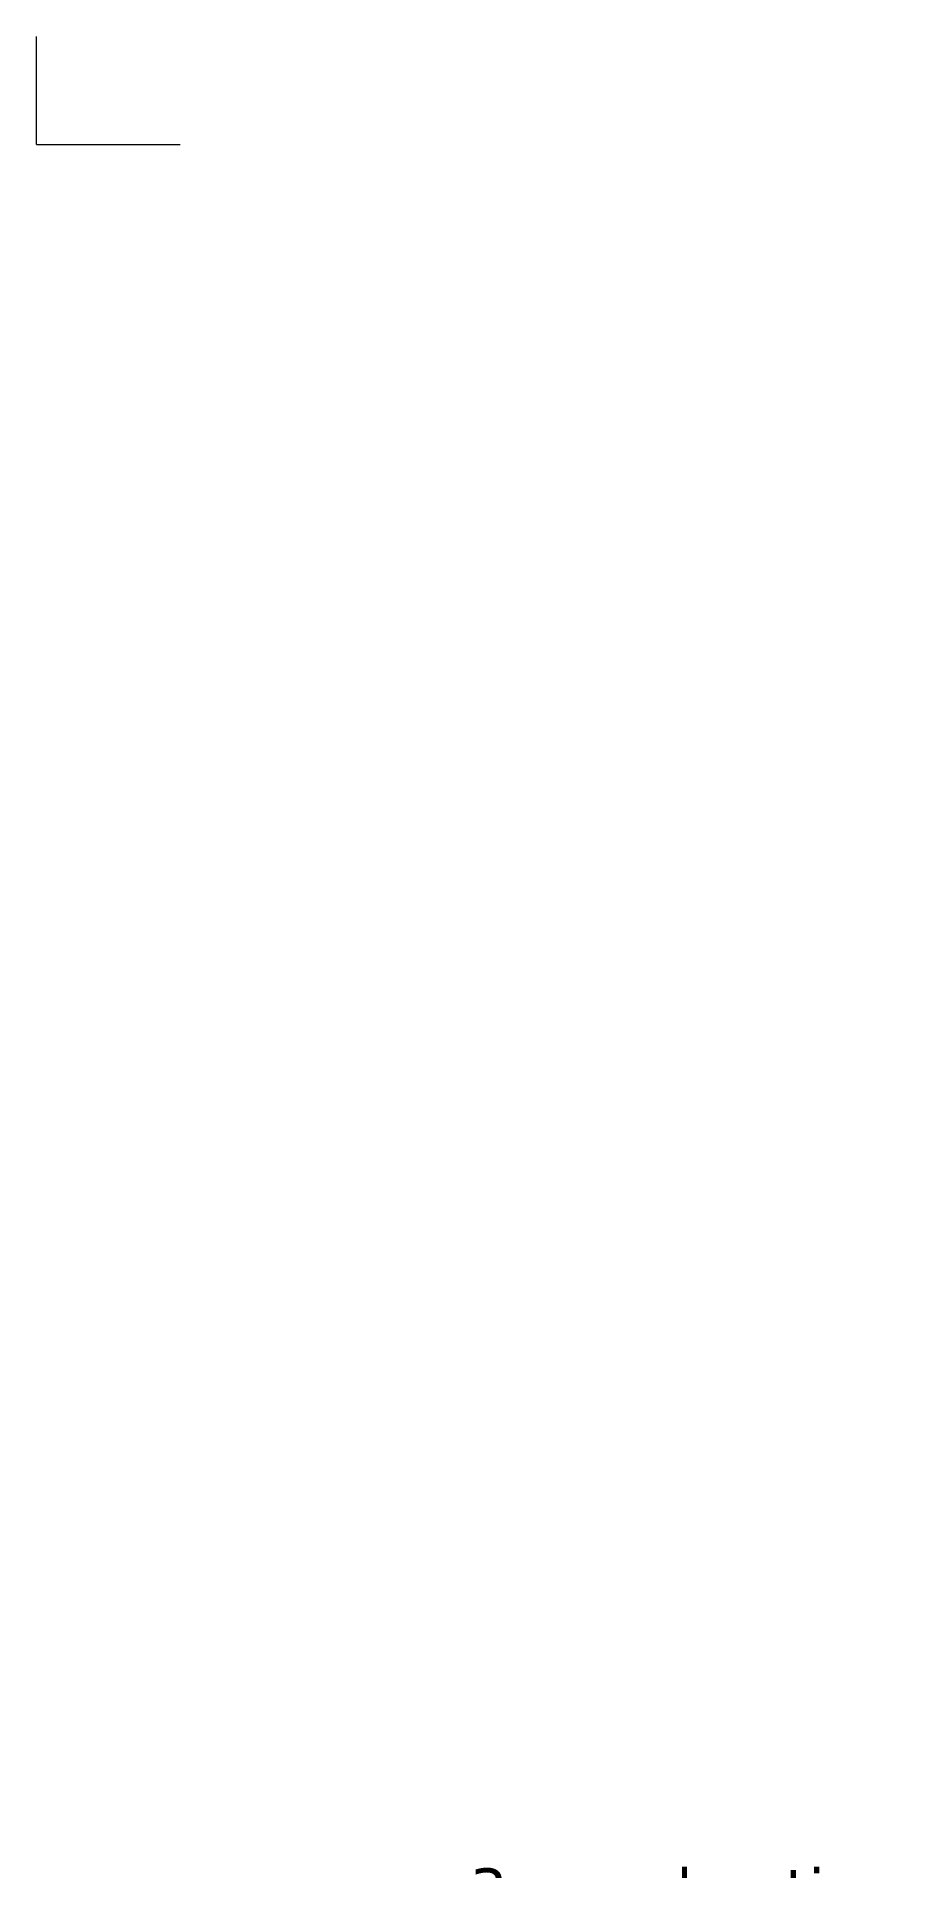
# Model space of a CAD drawing. Header units: inches. Extents: x 0 to 60, y -120 to 8.
import ezdxf

# ---------------------------------------------------------------- set-up
doc = ezdxf.new("R2010")
doc.units = ezdxf.units.IN
doc.header["$MEASUREMENT"] = 0
doc.layers.add('Framing', color=7, linetype='Continuous', lineweight=25, true_color=0x000000)
doc.layers.add('h_layer', color=7, linetype='Continuous', lineweight=25, true_color=0x000000)
doc.styles.add('textstyle0', font='')
doc.styles.get('textstyle0').set_extended_font_data('DejaVu Sans')

msp = doc.modelspace()

# ---------------------------------------------------------------- linework, layer by layer
at = {"layer": 'Framing'}
msp.add_line((0, 0), (0, 7.5), dxfattribs=at)
at = {"layer": 'h_layer'}
msp.add_line((0, 0), (10, 0), dxfattribs=at)

# ---------------------------------------------------------------- texts
at = {"layer": 'Framing', "insert": (60, -120), "char_height": 1, "attachment_point": 3, "style": 'textstyle0'}
msp.add_mtext('\\H3;3-panel option', dxfattribs=at)

doc.saveas('drawing.dxf')
